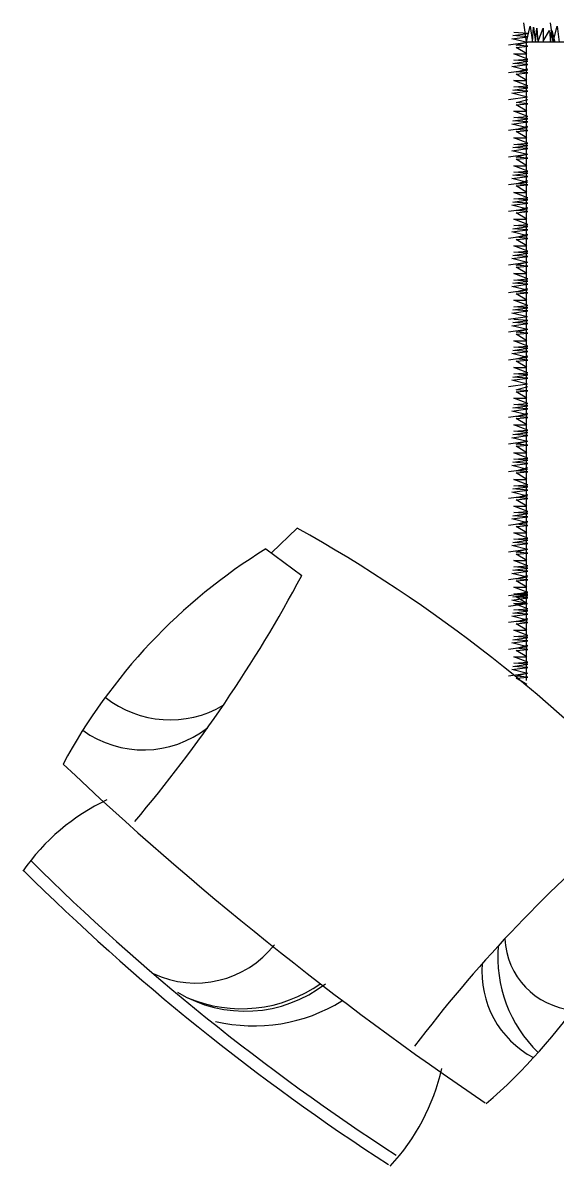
# Model space of a CAD drawing. Header units: inches. Extents: x -0.4 to 42.1, y 14 to 38.8.
# Drawn here: x 30.107 to 31.043, y 15.548 to 17.552 of the extents above; entities that cross this region are included whole.
import ezdxf

# ---------------------------------------------------------------- set-up
doc = ezdxf.new("R2010")
doc.units = ezdxf.units.IN
doc.header["$MEASUREMENT"] = 0
doc.layers.add('02', color=2, linetype='Continuous')

msp = doc.modelspace()

# ---------------------------------------------------------------- linework, layer by layer
at = {"layer": '02'}
for p, q in [((30.9919, 17.5335), (30.9676, 17.5353)), ((30.9896, 17.5189), (30.9851, 17.552)), ((30.9896, 17.5189), (30.9963, 17.5464)), ((30.9963, 17.5464), (31.0001, 17.5183)), ((31.0001, 17.5183), (31.002, 17.5445)), ((31.002, 17.5445), (31.0057, 17.5183)), ((31.0057, 17.5183), (31.0076, 17.5426)), ((31.0076, 17.5426), (31.0094, 17.5183)), ((31.0094, 17.5183), (31.0188, 17.5426)), ((31.0188, 17.5426), (31.0188, 17.5201)), ((31.0188, 17.5201), (31.03, 17.5389)), ((31.03, 17.5389), (31.0319, 17.5183)), ((31.0364, 17.5189), (31.0319, 17.552)), ((31.0319, 17.5183), (31.0338, 17.5389)), ((31.0338, 17.5389), (31.0394, 17.5183)), ((31.0364, 17.5189), (31.0432, 17.5464)), ((31.0432, 17.5464), (31.0469, 17.5183)), ((30.9913, 17.5174), (30.9582, 17.5129)), ((30.9638, 17.5241), (30.9919, 17.5278)), ((30.9913, 17.5174), (30.9638, 17.5241)), ((30.9657, 17.5297), (30.9919, 17.5335)), ((30.9919, 17.5278), (30.9657, 17.5297)), ((30.9713, 17.5129), (30.9919, 17.5185)), ((30.9896, 16.3996), (30.9896, 17.5189)), ((30.9896, 17.5189), (33.521, 17.5189)), ((30.9676, 17.4979), (30.9901, 17.4979)), ((30.9919, 17.4885), (30.9676, 17.4979)), ((30.9919, 17.511), (30.9713, 17.5129)), ((30.9713, 17.5091), (30.9919, 17.511)), ((30.9901, 17.4979), (30.9713, 17.5091)), ((30.9638, 17.4754), (30.9919, 17.4792)), ((30.9913, 17.4687), (30.9638, 17.4754)), ((30.9657, 17.481), (30.9919, 17.4848)), ((30.9919, 17.4792), (30.9657, 17.481)), ((30.9676, 17.4866), (30.9919, 17.4885)), ((30.9919, 17.4848), (30.9676, 17.4866)), ((30.9913, 17.4687), (30.9582, 17.4642)), ((30.9713, 17.466), (30.9919, 17.4717)), ((30.9919, 17.4642), (30.9713, 17.466)), ((30.9713, 17.4623), (30.9919, 17.4642)), ((30.9901, 17.4511), (30.9713, 17.4623)), ((30.9657, 17.4342), (30.9919, 17.438)), ((30.9919, 17.4323), (30.9657, 17.4342)), ((30.9919, 17.4417), (30.9676, 17.4511)), ((30.9676, 17.4511), (30.9901, 17.4511)), ((30.9676, 17.4398), (30.9919, 17.4417)), ((30.9919, 17.438), (30.9676, 17.4398)), ((30.9913, 17.4219), (30.9582, 17.4174)), ((30.9638, 17.4286), (30.9919, 17.4323)), ((30.9913, 17.4219), (30.9638, 17.4286)), ((30.9713, 17.4122), (30.9919, 17.4178)), ((30.9919, 17.3878), (30.9676, 17.3972)), ((30.9676, 17.3972), (30.9901, 17.3972)), ((30.9919, 17.4103), (30.9713, 17.4122)), ((30.9713, 17.4084), (30.9919, 17.4103)), ((30.9901, 17.3972), (30.9713, 17.4084)), ((30.9638, 17.3747), (30.9919, 17.3785)), ((30.9913, 17.368), (30.9638, 17.3747)), ((30.9657, 17.3803), (30.9919, 17.3841)), ((30.9919, 17.3785), (30.9657, 17.3803)), ((30.9676, 17.386), (30.9919, 17.3878)), ((30.9919, 17.3841), (30.9676, 17.386)), ((30.9913, 17.368), (30.9582, 17.3635)), ((30.9713, 17.3654), (30.9919, 17.371)), ((30.9919, 17.3635), (30.9713, 17.3654)), ((30.9713, 17.3616), (30.9919, 17.3635)), ((30.9901, 17.3504), (30.9713, 17.3616)), ((30.9657, 17.3335), (30.9919, 17.3373)), ((30.9676, 17.3504), (30.9901, 17.3504)), ((30.9919, 17.341), (30.9676, 17.3504)), ((30.9676, 17.3391), (30.9919, 17.341)), ((30.9919, 17.3373), (30.9676, 17.3391)), ((30.9913, 17.3212), (30.9582, 17.3167)), ((30.9638, 17.3279), (30.9919, 17.3316)), ((30.9913, 17.3212), (30.9638, 17.3279)), ((30.9919, 17.3316), (30.9657, 17.3335)), ((30.9713, 17.3167), (30.9919, 17.3223)), ((30.9919, 17.3148), (30.9713, 17.3167)), ((30.9713, 17.3129), (30.9919, 17.3148)), ((30.9676, 17.3017), (30.9901, 17.3017)), ((30.9919, 17.2923), (30.9676, 17.3017)), ((30.9901, 17.3017), (30.9713, 17.3129)), ((30.9638, 17.2792), (30.9919, 17.283)), ((30.9913, 17.2725), (30.9638, 17.2792)), ((30.9657, 17.2848), (30.9919, 17.2886)), ((30.9919, 17.283), (30.9657, 17.2848)), ((30.9676, 17.2904), (30.9919, 17.2923)), ((30.9919, 17.2886), (30.9676, 17.2904)), ((30.9713, 17.2698), (30.9919, 17.2755)), ((30.9913, 17.2725), (30.9582, 17.268)), ((30.9919, 17.2455), (30.9676, 17.2549)), ((30.9676, 17.2549), (30.9901, 17.2549)), ((30.9919, 17.268), (30.9713, 17.2698)), ((30.9713, 17.2661), (30.9919, 17.268)), ((30.9901, 17.2549), (30.9713, 17.2661)), ((30.9638, 17.2324), (30.9919, 17.2361)), ((30.9657, 17.238), (30.9919, 17.2418)), ((30.9919, 17.2361), (30.9657, 17.238)), ((30.9676, 17.2436), (30.9919, 17.2455)), ((30.9919, 17.2418), (30.9676, 17.2436)), ((30.9913, 17.2257), (30.9582, 17.2212)), ((30.9913, 17.2257), (30.9638, 17.2324)), ((30.9713, 17.223), (30.9919, 17.2286)), ((30.9919, 17.2212), (30.9713, 17.223)), ((30.9713, 17.2193), (30.9919, 17.2212)), ((30.9901, 17.208), (30.9713, 17.2193)), ((30.9657, 17.1912), (30.9919, 17.1949)), ((30.9676, 17.208), (30.9901, 17.208)), ((30.9919, 17.1987), (30.9676, 17.208)), ((30.9676, 17.1968), (30.9919, 17.1987)), ((30.9919, 17.1949), (30.9676, 17.1968)), ((30.9913, 17.1788), (30.9582, 17.1743)), ((30.9638, 17.1856), (30.9919, 17.1893)), ((30.9913, 17.1788), (30.9638, 17.1856)), ((30.9919, 17.1893), (30.9657, 17.1912)), ((30.9713, 17.1762), (30.9919, 17.1818)), ((30.9919, 17.1743), (30.9713, 17.1762)), ((30.9713, 17.1725), (30.9919, 17.1743)), ((30.9676, 17.1612), (30.9901, 17.1612)), ((30.9919, 17.1519), (30.9676, 17.1612)), ((30.9901, 17.1612), (30.9713, 17.1725)), ((30.9638, 17.1388), (30.9919, 17.1425)), ((30.9913, 17.132), (30.9638, 17.1388)), ((30.9657, 17.1444), (30.9919, 17.1481)), ((30.9919, 17.1425), (30.9657, 17.1444)), ((30.9676, 17.15), (30.9919, 17.1519)), ((30.9919, 17.1481), (30.9676, 17.15)), ((30.9913, 17.132), (30.9582, 17.1275)), ((30.9713, 17.1275), (30.9919, 17.1331)), ((30.9919, 17.1256), (30.9713, 17.1275)), ((30.9713, 17.1238), (30.9919, 17.1256)), ((30.9901, 17.1125), (30.9713, 17.1238)), ((30.9638, 17.0901), (30.9919, 17.0938)), ((30.9657, 17.0957), (30.9919, 17.0994)), ((30.9919, 17.0938), (30.9657, 17.0957)), ((30.9919, 17.1032), (30.9676, 17.1125)), ((30.9676, 17.1125), (30.9901, 17.1125)), ((30.9676, 17.1013), (30.9919, 17.1032)), ((30.9919, 17.0994), (30.9676, 17.1013)), ((30.9913, 17.0833), (30.9582, 17.0788)), ((30.9913, 17.0833), (30.9638, 17.0901)), ((30.9713, 17.0807), (30.9919, 17.0863)), ((30.9919, 17.0788), (30.9713, 17.0807)), ((30.9713, 17.077), (30.9919, 17.0788)), ((30.9901, 17.0657), (30.9713, 17.077)), ((30.9676, 17.0657), (30.9901, 17.0657)), ((30.9919, 17.0564), (30.9676, 17.0657)), ((30.9676, 17.0545), (30.9919, 17.0564)), ((30.9919, 17.0526), (30.9676, 17.0545)), ((30.9913, 17.0365), (30.9582, 17.032)), ((30.9638, 17.0432), (30.9919, 17.047)), ((30.9913, 17.0365), (30.9638, 17.0432)), ((30.9657, 17.0489), (30.9919, 17.0526)), ((30.9919, 17.047), (30.9657, 17.0489)), ((30.9913, 17.0143), (30.9582, 17.0098)), ((30.9638, 17.0211), (30.9919, 17.0248)), ((30.9913, 17.0143), (30.9638, 17.0211)), ((30.9657, 17.0267), (30.9919, 17.0304)), ((30.9919, 17.0248), (30.9657, 17.0267)), ((30.9919, 17.0304), (30.9676, 17.0323)), ((30.9713, 17.0098), (30.9919, 17.0154)), ((30.9919, 16.9855), (30.9676, 16.9948)), ((30.9676, 16.9948), (30.9901, 16.9948)), ((30.9919, 17.008), (30.9713, 17.0098)), ((30.9713, 17.0061), (30.9919, 17.008)), ((30.9901, 16.9948), (30.9713, 17.0061)), ((30.9638, 16.9724), (30.9919, 16.9761)), ((30.9657, 16.978), (30.9919, 16.9817)), ((30.9919, 16.9761), (30.9657, 16.978)), ((30.9676, 16.9836), (30.9919, 16.9855)), ((30.9919, 16.9817), (30.9676, 16.9836)), ((30.9913, 16.9656), (30.9582, 16.9611)), ((30.9913, 16.9656), (30.9638, 16.9724)), ((30.9713, 16.963), (30.9919, 16.9686)), ((30.9919, 16.9611), (30.9713, 16.963)), ((30.9713, 16.9593), (30.9919, 16.9611)), ((30.9901, 16.948), (30.9713, 16.9593)), ((30.9657, 16.9312), (30.9919, 16.9349)), ((30.9676, 16.948), (30.9901, 16.948)), ((30.9919, 16.9387), (30.9676, 16.948)), ((30.9676, 16.9368), (30.9919, 16.9387)), ((30.9919, 16.9349), (30.9676, 16.9368)), ((30.9913, 16.9188), (30.9582, 16.9143)), ((30.9638, 16.9256), (30.9919, 16.9293)), ((30.9913, 16.9188), (30.9638, 16.9256)), ((30.9919, 16.9293), (30.9657, 16.9312)), ((30.9713, 16.9091), (30.9919, 16.9148)), ((30.9919, 16.8848), (30.9676, 16.8942)), ((30.9676, 16.8942), (30.9901, 16.8942)), ((30.9919, 16.9073), (30.9713, 16.9091)), ((30.9713, 16.9054), (30.9919, 16.9073)), ((30.9901, 16.8942), (30.9713, 16.9054)), ((30.9638, 16.8717), (30.9919, 16.8754)), ((30.9657, 16.8773), (30.9919, 16.881)), ((30.9919, 16.8754), (30.9657, 16.8773)), ((30.9676, 16.8829), (30.9919, 16.8848)), ((30.9919, 16.881), (30.9676, 16.8829)), ((30.9913, 16.8649), (30.9582, 16.8604)), ((30.9913, 16.8649), (30.9638, 16.8717)), ((30.9713, 16.8623), (30.9919, 16.8679)), ((30.9919, 16.8604), (30.9713, 16.8623)), ((30.9713, 16.8586), (30.9919, 16.8604)), ((30.9901, 16.8473), (30.9713, 16.8586)), ((30.9657, 16.8305), (30.9919, 16.8342)), ((30.9676, 16.8473), (30.9901, 16.8473)), ((30.9919, 16.838), (30.9676, 16.8473)), ((30.9676, 16.8361), (30.9919, 16.838)), ((30.9919, 16.8342), (30.9676, 16.8361)), ((30.9913, 16.8181), (30.9582, 16.8136)), ((30.9638, 16.8249), (30.9919, 16.8286)), ((30.9913, 16.8181), (30.9638, 16.8249)), ((30.9919, 16.8286), (30.9657, 16.8305)), ((30.9713, 16.8136), (30.9919, 16.8192)), ((30.9919, 16.8118), (30.9713, 16.8136)), ((30.9919, 16.7893), (30.9676, 16.7986)), ((30.9676, 16.7986), (30.9901, 16.7986)), ((30.9713, 16.8099), (30.9919, 16.8118)), ((30.9901, 16.7986), (30.9713, 16.8099)), ((30.9638, 16.7762), (30.9919, 16.7799)), ((30.9913, 16.7694), (30.9638, 16.7762)), ((30.9657, 16.7818), (30.9919, 16.7855)), ((30.9919, 16.7799), (30.9657, 16.7818)), ((30.9676, 16.7874), (30.9919, 16.7893)), ((30.9919, 16.7855), (30.9676, 16.7874)), ((30.9913, 16.7694), (30.9582, 16.7649)), ((30.9713, 16.7668), (30.9919, 16.7724)), ((30.9919, 16.7649), (30.9713, 16.7668)), ((30.9713, 16.7631), (30.9919, 16.7649)), ((30.9901, 16.7518), (30.9713, 16.7631)), ((30.9638, 16.7294), (30.9919, 16.7331)), ((30.9657, 16.735), (30.9919, 16.7387)), ((30.9919, 16.7331), (30.9657, 16.735)), ((30.9676, 16.7518), (30.9901, 16.7518)), ((30.9919, 16.7425), (30.9676, 16.7518)), ((30.9676, 16.7406), (30.9919, 16.7425)), ((30.9919, 16.7387), (30.9676, 16.7406)), ((30.9913, 16.7226), (30.9582, 16.7181)), ((30.9913, 16.7226), (30.9638, 16.7294)), ((30.9713, 16.72), (30.9919, 16.7256)), ((30.9919, 16.7181), (30.9713, 16.72)), ((30.9713, 16.7162), (30.9919, 16.7181)), ((30.9901, 16.705), (30.9713, 16.7162)), ((30.9919, 16.6956), (30.9676, 16.705)), ((30.9676, 16.705), (30.9901, 16.705)), ((30.9676, 16.6938), (30.9919, 16.6956)), ((30.9919, 16.6919), (30.9676, 16.6938)), ((30.9913, 16.6758), (30.9582, 16.6713)), ((30.9638, 16.6825), (30.9919, 16.6863)), ((30.9913, 16.6758), (30.9638, 16.6825)), ((30.9657, 16.6882), (30.9919, 16.6919)), ((30.9919, 16.6863), (30.9657, 16.6882)), ((30.9713, 16.6732), (30.9919, 16.6788)), ((30.9919, 16.6713), (30.9713, 16.6732)), ((30.5424, 16.6234), (30.5876, 16.6665)), ((30.9676, 16.6582), (30.9901, 16.6582)), ((30.9919, 16.6488), (30.9676, 16.6582)), ((30.9713, 16.6694), (30.9919, 16.6713)), ((30.9901, 16.6582), (30.9713, 16.6694)), ((30.9638, 16.6357), (30.9919, 16.6395)), ((30.9913, 16.629), (30.9638, 16.6357)), ((30.9657, 16.6413), (30.9919, 16.6451)), ((30.9919, 16.6395), (30.9657, 16.6413)), ((30.9676, 16.647), (30.9919, 16.6488)), ((30.9919, 16.6451), (30.9676, 16.647)), ((30.5327, 16.6301), (30.5955, 16.5832)), ((30.9913, 16.629), (30.9582, 16.6245)), ((30.9713, 16.6245), (30.9919, 16.6301)), ((30.9919, 16.6226), (30.9713, 16.6245)), ((30.9713, 16.6207), (30.9919, 16.6226)), ((30.9901, 16.6095), (30.9713, 16.6207)), ((30.9657, 16.5926), (30.9919, 16.5964)), ((30.9919, 16.5908), (30.9657, 16.5926)), ((30.9676, 16.6095), (30.9901, 16.6095)), ((30.9919, 16.6001), (30.9676, 16.6095)), ((30.9676, 16.5983), (30.9919, 16.6001)), ((30.9919, 16.5964), (30.9676, 16.5983)), ((30.9913, 16.5803), (30.9582, 16.5758)), ((30.9638, 16.587), (30.9919, 16.5908)), ((30.9913, 16.5803), (30.9638, 16.587)), ((30.9713, 16.5777), (30.9919, 16.5833)), ((30.9919, 16.5758), (30.9713, 16.5777)), ((30.9713, 16.5739), (30.9919, 16.5758)), ((30.9901, 16.5627), (30.9713, 16.5739)), ((30.9676, 16.5627), (30.9901, 16.5627)), ((30.9919, 16.5533), (30.9676, 16.5627)), ((30.9676, 16.5514), (30.9919, 16.5533)), ((30.9713, 16.5494), (30.9919, 16.5551)), ((30.9913, 16.5521), (30.9582, 16.5476)), ((30.9913, 16.5335), (30.9582, 16.529)), ((30.9638, 16.5402), (30.9919, 16.544)), ((30.9913, 16.5335), (30.9638, 16.5402)), ((30.9657, 16.5458), (30.9919, 16.5496)), ((30.9919, 16.544), (30.9657, 16.5458)), ((30.9919, 16.5496), (30.9676, 16.5514)), ((30.9919, 16.5251), (30.9676, 16.5345)), ((30.9676, 16.5345), (30.9901, 16.5345)), ((30.9919, 16.5476), (30.9713, 16.5494)), ((30.9713, 16.5457), (30.9919, 16.5476)), ((30.9901, 16.5345), (30.9713, 16.5457)), ((30.9638, 16.512), (30.9919, 16.5157)), ((30.9657, 16.5176), (30.9919, 16.5214)), ((30.9919, 16.5157), (30.9657, 16.5176)), ((30.9676, 16.5232), (30.9919, 16.5251)), ((30.9919, 16.5214), (30.9676, 16.5232)), ((30.9913, 16.5053), (30.9582, 16.5008)), ((30.9913, 16.5053), (30.9638, 16.512)), ((30.9713, 16.5026), (30.9919, 16.5082)), ((30.9919, 16.5008), (30.9713, 16.5026)), ((30.9713, 16.4989), (30.9919, 16.5008)), ((30.9901, 16.4876), (30.9713, 16.4989)), ((30.9657, 16.4708), (30.9919, 16.4745)), ((30.9676, 16.4876), (30.9901, 16.4876)), ((30.9919, 16.4783), (30.9676, 16.4876)), ((30.9676, 16.4764), (30.9919, 16.4783)), ((30.9919, 16.4745), (30.9676, 16.4764)), ((30.9913, 16.4584), (30.9582, 16.4539)), ((30.9638, 16.4652), (30.9919, 16.4689)), ((30.9913, 16.4584), (30.9638, 16.4652)), ((30.9919, 16.4689), (30.9657, 16.4708)), ((30.9713, 16.4558), (30.9919, 16.4614)), ((30.9919, 16.4539), (30.9713, 16.4558)), ((30.9713, 16.4521), (30.9919, 16.4539)), ((30.9901, 16.4408), (30.9713, 16.4521)), ((30.9676, 16.4408), (30.9901, 16.4408)), ((30.9919, 16.4315), (30.9676, 16.4408)), ((30.9638, 16.4184), (30.9919, 16.4221)), ((30.9913, 16.4116), (30.9638, 16.4184)), ((30.9657, 16.424), (30.9919, 16.4277)), ((30.9919, 16.4221), (30.9657, 16.424)), ((30.9676, 16.4296), (30.9919, 16.4315)), ((30.9919, 16.4277), (30.9676, 16.4296)), ((30.9713, 16.4071), (30.9919, 16.4127)), ((30.9913, 16.4116), (30.9582, 16.4071)), ((30.9919, 16.4052), (30.9713, 16.4071)), ((30.9713, 16.4034), (30.9919, 16.4052)), ((30.9901, 16.3921), (30.9713, 16.4034))]:
    msp.add_line(p, q, dxfattribs=at)
for centre, radius, start, end in [((29.311, 14.3774), 2.621, 42.9076, 60.8523), ((31.0601, 15.7767), 1.0032, 121.7201, 151.6648), ((28.4436, 17.7304), 2.4386, 319.6706, 331.9366), ((30.3648, 16.5133), 0.1829, 231.5852, 300.5872), ((30.3181, 16.4598), 0.1821, 234.2315, 307.9921), ((34.2047, 20.5155), 5.8644, 226.62396, 235.90165), ((30.411, 15.8556), 0.3694, 115.1496, 145.4792), ((32.7373, 14.2859), 2.4386, 130.5891, 142.855), ((32.9265, 18.9104), 3.983, 225.2218, 237.0642), ((30.2627, 16.4164), 1.0032, 310.8609, 340.8055), ((32.9131, 18.8937), 3.983, 225.2218, 237.0642), ((30.4097, 16.0447), 0.1756, 244.9047, 321.8473), ((31.172, 15.9146), 0.2328, 175.1925, 225.9323), ((31.0835, 15.953), 0.132, 182.7101, 264.3169), ((31.0809, 15.8882), 0.1694, 174.942, 242.2197), ((30.4965, 16.05), 0.2302, 238.9029, 307.6868), ((30.4897, 16.0645), 0.2405, 246.9294, 305.3356), ((30.5113, 16.0904), 0.2964, 256.9758, 301.4802), ((30.4805, 15.7999), 0.3694, 317.0464, 347.3761)]:
    msp.add_arc(centre, radius, start, end, dxfattribs=at)

doc.saveas('drawing.dxf')
